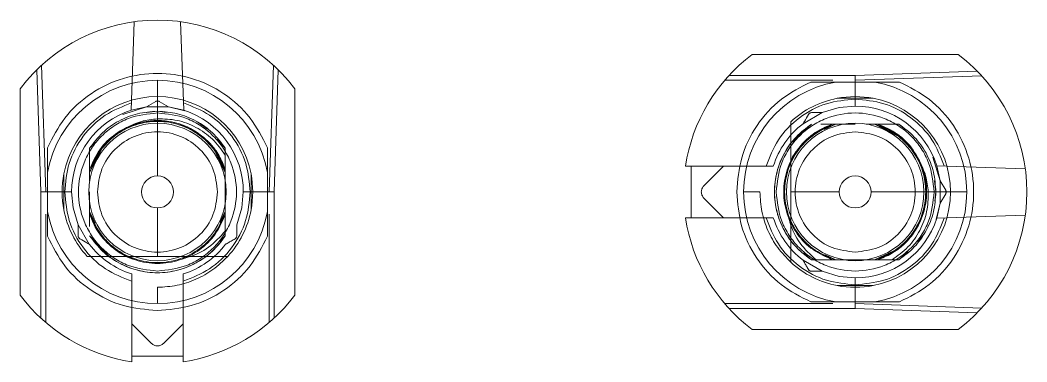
# Model space of a CAD drawing. Header units: millimetres. Extents: x -84 to 500, y -79 to 331.
# Drawn here: x 81.85 to 111.17, y 235.6 to 245.54 of the extents above; entities that cross this region are included whole.
import ezdxf
from ezdxf.lldxf.tags import DXFTag

# ---------------------------------------------------------------- set-up
doc = ezdxf.new("R2010")
doc.units = ezdxf.units.MM
tags = doc.linetypes.add('HIDDEN', pattern=[1.905, 1.27, -0.635]).pattern_tags.tags
tags[6:7] = [DXFTag(74, 4), DXFTag(75, 0), DXFTag(340, '0'), DXFTag(46, 1.0), DXFTag(50, 0.0), DXFTag(44, 0.0), DXFTag(45, 0.0)]
tags[4:5] = [DXFTag(74, 4), DXFTag(75, 0), DXFTag(340, '0'), DXFTag(46, 1.0), DXFTag(50, 0.0), DXFTag(44, 0.0), DXFTag(45, 0.0)]

msp = doc.modelspace()

# ---------------------------------------------------------------- linework, layer by layer
at = {"color": 7, "linetype": 'HIDDEN', "lineweight": 0}
for p, q in [((85.085, 242.92), (85.175, 245.494)), ((86.525, 245.494), (86.615, 242.92)), ((82.456, 240.54), (82.332, 244.093)), ((82.471, 244.226), (82.6, 240.54)), ((89.1, 240.54), (89.229, 244.226)), ((89.368, 244.093), (89.244, 240.54)), ((106.17, 243.934), (109.723, 244.058)), ((105.52, 243.79), (102.37, 243.79)), ((102.499, 243.934), (106.17, 243.934)), ((106.17, 243.79), (106.17, 243.934)), ((109.856, 243.919), (106.17, 243.79)), ((106.17, 243.24), (106.17, 243.79)), ((85.527, 243.019), (85.8, 243.177)), ((85.9, 243.177), (86.173, 243.019)), ((106.17, 243.24), (106.17, 243.04)), ((106.694, 243.265), (106.694, 243.265)), ((85.527, 243.019), (84.839, 242.799)), ((85.085, 242.92), (85.527, 243.019)), ((85.85, 242.89), (85.526, 242.849)), ((86.173, 243.019), (85.527, 243.019)), ((85.85, 242.89), (85.54, 242.851)), ((86.115, 242.857), (85.85, 242.89)), ((86.173, 243.019), (86.615, 242.92)), ((86.651, 242.9), (86.173, 243.019)), ((105.21, 242.848), (104.651, 242.526)), ((104.651, 242.526), (104.808, 242.798)), ((86.89, 242.341), (86.529, 242.499)), ((87.307, 242.365), (87.025, 242.575)), ((104.281, 241.938), (104.896, 242.515)), ((104.896, 242.515), (104.66, 242.317)), ((104.947, 242.221), (105.519, 242.515)), ((104.947, 242.221), (105.519, 242.515)), ((105.169, 242.515), (105.519, 242.515)), ((105.265, 242.355), (105.604, 242.515)), ((105.604, 242.515), (105.265, 242.355)), ((105.519, 242.515), (105.278, 242.391)), ((105.855, 242.515), (105.604, 242.515)), ((106.088, 242.515), (105.855, 242.515)), ((106.17, 242.515), (105.902, 242.515)), ((106.736, 242.515), (106.485, 242.515)), ((106.736, 242.515), (107.441, 242.154)), ((106.736, 242.515), (107.206, 242.293)), ((107.206, 242.293), (106.736, 242.515)), ((106.736, 242.515), (107.268, 242.264)), ((107.268, 242.264), (106.736, 242.515)), ((106.736, 242.515), (107.268, 242.264)), ((107.268, 242.264), (106.736, 242.515)), ((107.444, 242.515), (106.821, 242.515)), ((107.268, 242.285), (106.821, 242.515)), ((106.821, 242.515), (107.335, 242.251)), ((107.335, 242.251), (106.821, 242.515)), ((106.821, 242.515), (107.335, 242.251)), ((107.171, 242.515), (107.444, 242.515)), ((107.583, 242.398), (107.444, 242.515)), ((107.641, 242.35), (107.444, 242.515)), ((84.04, 242.011), (83.875, 241.814)), ((83.992, 241.953), (83.875, 241.814)), ((87.825, 241.814), (87.596, 242.087)), ((83.875, 241.541), (83.875, 241.814)), ((83.875, 241.814), (83.875, 241.191)), ((83.875, 241.106), (84.236, 241.811)), ((83.875, 241.191), (84.139, 241.705)), ((84.139, 241.705), (83.875, 241.191)), ((83.875, 241.191), (84.139, 241.705)), ((84.105, 241.638), (83.875, 241.191)), ((83.875, 241.106), (84.126, 241.638)), ((84.126, 241.638), (83.875, 241.106)), ((83.875, 241.106), (84.126, 241.638)), ((84.126, 241.638), (83.875, 241.106)), ((87.825, 241.191), (87.562, 241.703)), ((87.563, 241.663), (87.825, 241.106)), ((87.825, 241.106), (87.563, 241.663)), ((87.563, 241.663), (87.825, 241.106)), ((87.825, 241.106), (87.563, 241.663)), ((87.825, 241.191), (87.825, 241.814)), ((87.825, 240.855), (87.825, 241.613)), ((87.825, 241.613), (87.825, 241.191)), ((83.875, 241.106), (84.097, 241.576)), ((84.097, 241.576), (83.875, 241.106)), ((108.649, 240.863), (108.429, 241.551)), ((108.55, 241.305), (111.124, 241.215)), ((108.55, 241.305), (108.649, 240.863)), ((83.125, 241.064), (83.125, 241.064)), ((83.875, 241.106), (83.875, 240.855)), ((101.395, 241.29), (103.576, 241.29)), ((101.762, 240.717), (102.335, 241.29)), ((87.825, 240.225), (87.825, 240.855)), ((108.52, 240.54), (108.479, 240.864)), ((108.52, 240.54), (108.481, 240.85)), ((108.649, 240.863), (108.807, 240.59)), ((108.649, 240.217), (108.649, 240.863)), ((82.6, 240.54), (82.456, 240.54)), ((82.456, 236.869), (82.456, 240.54)), ((83.15, 240.54), (82.6, 240.54)), ((83.15, 240.54), (83.35, 240.54)), ((83.875, 240.54), (83.875, 240.272)), ((83.875, 240.458), (83.875, 240.225)), ((88.35, 240.54), (88.55, 240.54)), ((89.1, 240.54), (88.55, 240.54)), ((89.1, 240.54), (89.244, 240.54)), ((89.244, 240.54), (89.244, 236.869)), ((108.487, 240.275), (108.52, 240.54)), ((108.807, 240.49), (108.649, 240.217)), ((83.875, 240.225), (83.875, 239.974)), ((87.825, 239.266), (87.825, 240.225)), ((102.335, 239.79), (101.762, 240.363)), ((108.53, 239.739), (108.649, 240.217)), ((108.649, 240.217), (108.55, 239.775)), ((82.6, 239.89), (82.6, 236.74)), ((84.035, 239.635), (83.875, 239.974)), ((83.875, 239.974), (84.035, 239.635)), ((83.875, 239.539), (83.875, 239.889)), ((84.169, 239.317), (83.875, 239.889)), ((84.169, 239.317), (83.875, 239.889)), ((83.875, 239.889), (83.999, 239.648)), ((87.663, 239.574), (87.825, 239.889)), ((87.825, 239.974), (87.677, 239.661)), ((87.677, 239.661), (87.825, 239.974)), ((87.825, 239.539), (87.825, 239.889)), ((87.825, 239.889), (87.825, 239.539)), ((89.1, 236.74), (89.1, 239.89)), ((111.124, 239.865), (108.55, 239.775)), ((83.542, 239.58), (83.864, 239.021)), ((88.158, 239.58), (88.158, 239.265)), ((103.576, 239.79), (101.395, 239.79)), ((84.452, 238.651), (83.875, 239.266)), ((83.875, 239.266), (84.073, 239.03)), ((87.676, 239.088), (87.825, 239.266)), ((107.995, 239.083), (108.205, 239.365)), ((83.864, 239.021), (83.592, 239.178)), ((104.668, 238.756), (104.896, 238.565)), ((104.718, 238.714), (104.896, 238.565)), ((105.204, 238.727), (105.519, 238.565)), ((105.604, 238.565), (105.287, 238.715)), ((105.291, 238.713), (105.604, 238.565)), ((107.293, 238.827), (106.736, 238.565)), ((106.736, 238.565), (107.293, 238.827)), ((107.293, 238.827), (106.736, 238.565)), ((106.736, 238.565), (107.293, 238.827)), ((106.821, 238.565), (107.333, 238.828)), ((107.444, 238.565), (107.717, 238.794)), ((104.651, 238.554), (105.21, 238.232)), ((104.896, 238.565), (105.855, 238.565)), ((105.169, 238.565), (105.519, 238.565)), ((105.519, 238.565), (105.169, 238.565)), ((105.855, 238.565), (106.485, 238.565)), ((106.485, 238.565), (107.243, 238.565)), ((106.821, 238.565), (107.444, 238.565)), ((107.243, 238.565), (106.821, 238.565)), ((105.21, 238.232), (104.895, 238.232)), ((85.1, 235.765), (85.1, 237.946)), ((86.6, 237.946), (86.6, 235.765)), ((106.17, 238.04), (106.17, 237.84)), ((106.17, 237.29), (106.17, 237.84)), ((102.37, 237.29), (105.52, 237.29)), ((106.17, 237.29), (109.856, 237.161)), ((106.17, 237.29), (106.17, 237.146)), ((106.17, 237.146), (102.499, 237.146)), ((109.723, 237.022), (106.17, 237.146)), ((85.673, 236.132), (85.1, 236.705)), ((86.6, 236.705), (86.027, 236.132))]:
    msp.add_line(p, q, dxfattribs=at)
at = {"color": 7, "linetype": 'Continuous', "lineweight": 15}
for p, q in [((109.17, 244.54), (103.17, 244.54)), ((85.85, 243.315), (85.85, 243.79)), ((81.85, 243.54), (81.85, 237.54)), ((89.85, 237.54), (89.85, 243.54)), ((85.85, 243.315), (85.85, 241.005)), ((101.227, 241.29), (101.395, 241.29)), ((101.395, 241.29), (101.395, 239.79)), ((102.92, 240.54), (103.395, 240.54)), ((105.705, 240.54), (104.295, 240.54)), ((108.945, 240.54), (106.635, 240.54)), ((108.945, 240.54), (109.42, 240.54)), ((85.85, 240.075), (85.85, 238.665)), ((101.227, 239.79), (101.395, 239.79)), ((85.85, 237.29), (85.85, 237.765)), ((103.17, 236.54), (109.17, 236.54)), ((85.1, 235.765), (86.6, 235.765)), ((85.1, 235.597), (85.1, 235.765)), ((86.6, 235.597), (86.6, 235.765))]:
    msp.add_line(p, q, dxfattribs=at)
at = {"color": 7, "linetype": 'HIDDEN', "lineweight": 0, "flags": 128}
for points in [[(105.21, 242.848), (105.704, 242.996), (106.178, 243.04)], [(104.896, 242.515), (104.896, 242.515)], [(105.604, 242.515), (105.604, 242.515)], [(105.604, 242.515), (105.604, 242.515)], [(105.604, 242.515), (105.604, 242.515)], [(105.604, 242.515), (105.604, 242.515)], [(105.604, 242.515), (105.604, 242.515)], [(106.736, 242.515), (106.736, 242.515)], [(106.736, 242.515), (106.736, 242.515)], [(106.736, 242.515), (106.736, 242.515)], [(106.736, 242.515), (106.736, 242.515)], [(106.736, 242.515), (106.736, 242.515)], [(106.736, 242.515), (106.736, 242.515)], [(106.736, 242.515), (106.736, 242.515)], [(106.736, 242.515), (106.736, 242.515)], [(107.444, 242.515), (107.444, 242.515)], [(86.877, 242.319), (86.877, 242.319)], [(83.875, 241.814), (83.875, 241.814)], [(87.825, 241.814), (87.825, 241.814)], [(87.825, 241.814), (87.825, 241.814)], [(87.825, 241.814), (87.825, 241.814)], [(87.825, 241.814), (87.825, 241.814)], [(87.825, 241.814), (87.825, 241.814)], [(87.825, 241.814), (87.825, 241.814)], [(87.825, 241.814), (87.825, 241.814)], [(87.629, 241.567), (87.629, 241.567)], [(83.875, 241.106), (83.875, 241.106)], [(83.875, 241.106), (83.875, 241.106)], [(83.875, 241.106), (83.875, 241.106)], [(83.875, 241.106), (83.875, 241.106)], [(83.875, 241.106), (83.875, 241.106)], [(83.875, 241.106), (83.875, 241.106)], [(83.875, 241.106), (83.875, 241.106)], [(83.875, 241.106), (83.875, 241.106)], [(87.825, 240.855), (87.825, 240.855)], [(83.542, 239.58), (83.394, 240.074), (83.35, 240.548)], [(88.35, 240.54), (88.306, 240.074), (88.158, 239.58)], [(87.825, 240.225), (87.825, 240.225)], [(83.875, 239.974), (83.875, 239.974)], [(83.875, 239.974), (83.875, 239.974)], [(83.875, 239.974), (83.875, 239.974)], [(83.875, 239.974), (83.875, 239.974)], [(83.875, 239.974), (83.875, 239.974)], [(104.241, 239.764), (104.237, 239.793), (104.237, 239.801), (104.237, 239.803), (104.238, 239.804), (104.238, 239.804), (104.238, 239.804), (104.238, 239.804), (104.238, 239.804), (104.238, 239.804), (104.238, 239.804), (104.238, 239.804), (104.238, 239.804), (104.237, 239.804), (104.237, 239.804), (104.237, 239.804), (104.237, 239.804), (104.237, 239.804), (104.237, 239.804), (104.237, 239.804), (104.238, 239.804), (104.238, 239.804), (104.238, 239.804), (104.238, 239.804), (104.238, 239.804), (104.238, 239.804), (104.238, 239.804), (104.238, 239.804), (104.238, 239.804), (104.239, 239.804), (104.239, 239.804), (104.242, 239.801), (104.306, 239.671), (104.393, 239.508)], [(83.875, 239.266), (83.875, 239.266)], [(87.825, 239.266), (87.825, 239.266)], [(87.825, 239.266), (87.825, 239.266)], [(87.825, 239.266), (87.825, 239.266)], [(87.825, 239.266), (87.825, 239.266)], [(87.825, 239.266), (87.825, 239.266)], [(87.825, 239.266), (87.825, 239.266)], [(87.825, 239.266), (87.825, 239.266)], [(87.825, 239.266), (87.825, 239.266)], [(107.949, 239.513), (107.949, 239.513)], [(86.626, 238.611), (86.597, 238.607), (86.589, 238.607), (86.587, 238.607), (86.586, 238.608), (86.586, 238.608), (86.586, 238.608), (86.586, 238.608), (86.586, 238.608), (86.586, 238.608), (86.586, 238.608), (86.586, 238.608), (86.586, 238.608), (86.586, 238.607), (86.586, 238.607), (86.586, 238.607), (86.586, 238.607), (86.586, 238.607), (86.586, 238.607), (86.586, 238.607), (86.586, 238.608), (86.586, 238.608), (86.586, 238.608), (86.586, 238.608), (86.586, 238.608), (86.586, 238.608), (86.586, 238.608), (86.586, 238.608), (86.586, 238.608), (86.586, 238.609), (86.586, 238.609), (86.589, 238.612), (86.719, 238.676), (86.882, 238.763)], [(107.197, 238.761), (107.197, 238.761)], [(104.896, 238.565), (104.896, 238.565)], [(104.896, 238.565), (104.896, 238.565)], [(104.896, 238.565), (104.896, 238.565)], [(104.896, 238.565), (104.896, 238.565)], [(104.896, 238.565), (104.896, 238.565)], [(104.896, 238.565), (104.896, 238.565)], [(104.896, 238.565), (104.896, 238.565)], [(104.896, 238.565), (104.896, 238.565)], [(105.855, 238.565), (105.855, 238.565)], [(106.485, 238.565), (106.485, 238.565)], [(107.444, 238.565), (107.444, 238.565)], [(107.444, 238.565), (107.444, 238.565)], [(107.444, 238.565), (107.444, 238.565)], [(107.444, 238.565), (107.444, 238.565)], [(107.444, 238.565), (107.444, 238.565)], [(107.444, 238.565), (107.444, 238.565)], [(107.444, 238.565), (107.444, 238.565)], [(106.17, 238.04), (105.704, 238.084), (105.21, 238.232)]]:
    msp.add_lwpolyline(points, dxfattribs=at)
at = {"color": 7, "linetype": 'HIDDEN', "lineweight": 0}
for centre in [(85.85, 240.54), (106.17, 240.54)]:
    msp.add_circle(centre, 2, dxfattribs=at)
at = {"color": 7, "linetype": 'Continuous', "lineweight": 15}
for centre, radius, start, end in [((85.85, 240.54), 5, 36.8699, 143.1301), ((106.17, 240.54), 5, 126.8699, 171.3731), ((106.17, 240.54), 5, 306.8699, 53.1301), ((85.85, 240.54), 3.25, 90, 169.9367), ((85.85, 240.54), 3.25, 10.0633, 90), ((106.17, 240.54), 3.25, 100.0633, 180), ((106.17, 240.54), 3.25, 0, 79.9367), ((85.85, 240.54), 2.775, 90, 169.1071), ((85.85, 240.54), 2.775, 10.8929, 90), ((106.17, 240.54), 2.775, 100.8932, 132.5066), ((106.17, 240.54), 2.775, 79.1068, 100.8929), ((106.17, 240.54), 2.775, 0, 79.1071), ((85.85, 240.54), 2.775, 169.1068, 190.8929), ((85.85, 240.54), 2.775, 349.1067, 10.8938), ((85.85, 240.54), 0.465, 90, 270), ((85.85, 240.54), 0.465, 270, 90), ((106.17, 240.54), 0.465, 0, 180), ((106.17, 240.54), 3.25, 180, 259.9367), ((106.17, 240.54), 0.465, 180, 0), ((106.17, 240.54), 2.775, 280.8929, 0), ((106.17, 240.54), 3.25, 280.0633, 0), ((85.85, 240.54), 3.25, 190.0633, 270), ((85.85, 240.54), 2.775, 190.8932, 222.5066), ((85.85, 240.54), 3.25, 270, 349.9367), ((85.85, 240.54), 2.775, 317.4934, 349.1071), ((106.17, 240.54), 5, 188.6269, 233.1301), ((106.17, 240.54), 2.775, 227.4934, 259.1071), ((106.17, 240.54), 2.775, 259.1067, 280.8938), ((85.85, 240.54), 5, 216.8699, 261.3731), ((85.85, 240.54), 5, 278.6269, 323.1301)]:
    msp.add_arc(centre, radius, start, end, dxfattribs=at)
at = {"color": 7, "linetype": 'HIDDEN', "lineweight": 0}
for centre, radius, start, end in [((85.85, 240.54), 2.5, 107.8157, 180), ((85.85, 240.54), 2.5, 0, 72.1843), ((106.17, 240.54), 2.5, 17.8157, 90), ((106.17, 240.54), 2.5, 127.4202, 162.5424), ((106.17, 240.54), 2.35, 143.5058, 237.1851), ((106.17, 240.54), 2.5, 197.4576, 232.5798), ((106.17, 240.54), 2.5, 270, 342.1843), ((85.85, 240.54), 2.35, 233.5058, 327.1851), ((85.85, 240.54), 2.5, 217.4202, 252.5424), ((85.85, 240.54), 2.5, 287.4576, 322.5798)]:
    msp.add_arc(centre, radius, start, end, dxfattribs=at)
at = {"color": 7, "linetype": 'Continuous', "lineweight": 15}
for points, knots in [([(82.65, 241.829), (82.801, 242.128), (83.11, 242.74), (83.893, 243.442), (84.833, 243.891), (85.85, 244.039), (86.867, 243.891), (87.807, 243.442), (88.59, 242.74), (88.899, 242.128), (89.05, 241.829)], [0, 0, 0, 0, 0.122204, 0.25, 0.377796, 0.5, 0.622204, 0.75, 0.877796, 1, 1, 1, 1]), ([(102.72, 240.546), (102.749, 240.88), (102.807, 241.562), (103.273, 242.499), (103.97, 243.281), (104.582, 243.589), (104.881, 243.74)], [0, 0, 0, 0, 0.244424, 0.5, 0.755576, 1, 1, 1, 1]), ([(104.881, 243.74), (105.015, 243.74), (105.189, 243.74), (105.383, 243.74), (105.464, 243.74), (105.518, 243.74), (105.557, 243.74), (105.584, 243.74), (105.598, 243.74), (105.602, 243.74), (105.602, 243.74), (105.602, 243.74)], [0, 0, 0, 0, 0.52193, 0.674707, 0.779637, 0.851731, 0.901665, 0.954566, 0.975881, 0.993094, 1, 1, 1, 1]), ([(105.602, 243.74), (105.778, 243.74), (106.13, 243.74), (106.524, 243.74), (106.716, 243.74), (106.738, 243.74)], [0, 0, 0, 0, 0.4691, 0.939613, 1, 1, 1, 1]), ([(106.738, 243.74), (106.738, 243.74), (106.74, 243.74), (106.751, 243.74), (106.795, 243.74), (106.991, 243.74), (107.225, 243.74), (107.421, 243.74), (107.459, 243.74)], [0, 0, 0, 0, 0.016929, 0.039301, 0.081695, 0.236198, 0.852157, 1, 1, 1, 1]), ([(107.459, 243.74), (107.758, 243.589), (108.37, 243.28), (109.072, 242.497), (109.521, 241.557), (109.669, 240.54), (109.521, 239.523), (109.072, 238.583), (108.37, 237.8), (107.758, 237.491), (107.459, 237.34)], [0, 0, 0, 0, 0.122204, 0.25, 0.377796, 0.5, 0.622204, 0.75, 0.877796, 1, 1, 1, 1]), ([(106.694, 243.265), (106.404, 243.265), (106.051, 243.265), (105.707, 243.265), (105.646, 243.265)], [0, 0, 0, 0, 0.821486, 1, 1, 1, 1]), ([(104.295, 242.586), (104.295, 242.148), (104.295, 241.545), (104.295, 240.756), (104.295, 240.54)], [0, 0, 0, 0, 0.725757, 1, 1, 1, 1]), ([(82.65, 241.108), (82.65, 241.108), (82.65, 241.11), (82.65, 241.121), (82.65, 241.165), (82.65, 241.361), (82.65, 241.595), (82.65, 241.791), (82.65, 241.829)], [0, 0, 0, 0, 0.016929, 0.039301, 0.081695, 0.236198, 0.852157, 1, 1, 1, 1]), ([(89.05, 241.108), (89.05, 241.108), (89.05, 241.11), (89.05, 241.121), (89.05, 241.165), (89.05, 241.361), (89.05, 241.595), (89.05, 241.791), (89.05, 241.829)], [0, 0, 0, 0, 0.016929, 0.039301, 0.081695, 0.236198, 0.852157, 1, 1, 1, 1]), ([(82.65, 239.972), (82.65, 240.148), (82.65, 240.5), (82.65, 240.894), (82.65, 241.086), (82.65, 241.108)], [0, 0, 0, 0, 0.4691, 0.939613, 1, 1, 1, 1]), ([(83.125, 241.064), (83.125, 240.774), (83.125, 240.421), (83.125, 240.077), (83.125, 240.016)], [0, 0, 0, 0, 0.821486, 1, 1, 1, 1]), ([(88.575, 240.016), (88.575, 240.306), (88.575, 240.659), (88.575, 241.003), (88.575, 241.064)], [0, 0, 0, 0, 0.821497, 1, 1, 1, 1]), ([(89.05, 239.972), (89.05, 240.148), (89.05, 240.5), (89.05, 240.894), (89.05, 241.086), (89.05, 241.108)], [0, 0, 0, 0, 0.4691, 0.939613, 1, 1, 1, 1]), ([(104.881, 237.34), (104.581, 237.491), (103.968, 237.8), (103.27, 238.585), (102.804, 239.527), (102.748, 240.211), (102.72, 240.546)], [0, 0, 0, 0, 0.24439, 0.5, 0.75561, 1, 1, 1, 1]), ([(103.395, 240.54), (103.406, 240.348), (103.429, 239.965), (103.614, 239.416), (103.894, 238.908), (104.161, 238.632), (104.295, 238.494)], [0, 0, 0, 0, 0.25, 0.5, 0.75, 1, 1, 1, 1]), ([(104.295, 240.54), (104.295, 240.345), (104.295, 239.841), (104.295, 239.159), (104.295, 238.71), (104.295, 238.494)], [0, 0, 0, 0, 0.246526, 0.63814, 1, 1, 1, 1]), ([(82.65, 239.251), (82.65, 239.385), (82.65, 239.559), (82.65, 239.753), (82.65, 239.834), (82.65, 239.888), (82.65, 239.927), (82.65, 239.954), (82.65, 239.968), (82.65, 239.972), (82.65, 239.972), (82.65, 239.972)], [0, 0, 0, 0, 0.52193, 0.674707, 0.779637, 0.851731, 0.901665, 0.954566, 0.975881, 0.993094, 1, 1, 1, 1]), ([(89.05, 239.251), (89.05, 239.385), (89.05, 239.559), (89.05, 239.753), (89.05, 239.834), (89.05, 239.888), (89.05, 239.927), (89.05, 239.954), (89.05, 239.968), (89.05, 239.972), (89.05, 239.972), (89.05, 239.972)], [0, 0, 0, 0, 0.52193, 0.674707, 0.779637, 0.851731, 0.901665, 0.954566, 0.975881, 0.993094, 1, 1, 1, 1]), ([(85.844, 237.09), (85.51, 237.119), (84.828, 237.177), (83.891, 237.643), (83.109, 238.34), (82.801, 238.952), (82.65, 239.251)], [0, 0, 0, 0, 0.244424, 0.5, 0.755576, 1, 1, 1, 1]), ([(89.05, 239.251), (88.899, 238.951), (88.59, 238.338), (87.805, 237.64), (86.863, 237.174), (86.179, 237.118), (85.844, 237.09)], [0, 0, 0, 0, 0.24439, 0.5, 0.75561, 1, 1, 1, 1]), ([(83.804, 238.665), (84.242, 238.665), (84.845, 238.665), (85.634, 238.665), (85.85, 238.665)], [0, 0, 0, 0, 0.725757, 1, 1, 1, 1]), ([(85.85, 238.665), (86.045, 238.665), (86.549, 238.665), (87.231, 238.665), (87.68, 238.665), (87.896, 238.665)], [0, 0, 0, 0, 0.246526, 0.63814, 1, 1, 1, 1]), ([(85.85, 237.765), (86.042, 237.776), (86.425, 237.799), (86.974, 237.984), (87.482, 238.264), (87.758, 238.531), (87.896, 238.665)], [0, 0, 0, 0, 0.25, 0.5, 0.75, 1, 1, 1, 1]), ([(105.646, 237.815), (105.936, 237.815), (106.289, 237.815), (106.633, 237.815), (106.694, 237.815)], [0, 0, 0, 0, 0.821497, 1, 1, 1, 1]), ([(104.881, 237.34), (105.015, 237.34), (105.189, 237.34), (105.383, 237.34), (105.464, 237.34), (105.518, 237.34), (105.557, 237.34), (105.584, 237.34), (105.598, 237.34), (105.602, 237.34), (105.602, 237.34), (105.602, 237.34)], [0, 0, 0, 0, 0.5219302, 0.6747067, 0.7796367, 0.8517307, 0.9016652, 0.9545658, 0.9758811, 0.9930943, 1, 1, 1, 1]), ([(105.602, 237.34), (105.778, 237.34), (106.13, 237.34), (106.524, 237.34), (106.716, 237.34), (106.738, 237.34)], [0, 0, 0, 0, 0.4691, 0.939613, 1, 1, 1, 1]), ([(106.738, 237.34), (106.738, 237.34), (106.74, 237.34), (106.751, 237.34), (106.795, 237.34), (106.991, 237.34), (107.225, 237.34), (107.421, 237.34), (107.459, 237.34)], [0, 0, 0, 0, 0.016929, 0.039301, 0.081695, 0.236198, 0.852157, 1, 1, 1, 1])]:
    msp.add_open_spline(points, degree=3, knots=knots, dxfattribs=at)
at = {"color": 7, "linetype": 'HIDDEN', "lineweight": 0}
for points, knots in [([(85.092, 243.132), (84.829, 243.028), (84.288, 242.815), (83.654, 242.186), (83.228, 241.401), (83.176, 240.822), (83.15, 240.54)], [0, 0, 0, 0, 0.243423, 0.5, 0.756577, 1, 1, 1, 1]), ([(88.55, 240.54), (88.524, 240.822), (88.472, 241.401), (88.046, 242.186), (87.412, 242.815), (86.871, 243.028), (86.608, 243.132)], [0, 0, 0, 0, 0.243423, 0.5, 0.756577, 1, 1, 1, 1]), ([(103.576, 241.29), (103.68, 241.554), (103.892, 242.097), (104.521, 242.733), (105.307, 243.161), (105.887, 243.214), (106.17, 243.24)], [0, 0, 0, 0, 0.243392, 0.5, 0.756608, 1, 1, 1, 1]), ([(108.762, 241.298), (108.658, 241.561), (108.445, 242.102), (107.816, 242.736), (107.031, 243.162), (106.452, 243.214), (106.17, 243.24)], [0, 0, 0, 0, 0.2434225, 0.5, 0.7565775, 1, 1, 1, 1]), ([(85.85, 238.24), (85.561, 238.271), (85.114, 238.319), (84.578, 238.605), (84.213, 238.902), (83.914, 239.268), (83.636, 239.804), (83.494, 240.54), (83.636, 241.276), (83.913, 241.812), (84.212, 242.178), (84.578, 242.475), (85.114, 242.761), (85.561, 242.809), (85.85, 242.84)], [0, 0, 0, 0, 0.1197215, 0.1848235, 0.25, 0.315102, 0.3802785, 0.5, 0.6197215, 0.6848235, 0.75, 0.815102, 0.8802785, 1, 1, 1, 1]), ([(85.85, 242.84), (86.139, 242.809), (86.586, 242.761), (87.122, 242.475), (87.487, 242.178), (87.786, 241.812), (88.064, 241.276), (88.206, 240.54), (88.064, 239.804), (87.787, 239.268), (87.488, 238.902), (87.122, 238.605), (86.586, 238.319), (86.139, 238.271), (85.85, 238.24)], [0, 0, 0, 0, 0.1197215, 0.1848235, 0.25, 0.315102, 0.3802785, 0.5, 0.6197215, 0.6848235, 0.75, 0.815102, 0.8802785, 1, 1, 1, 1]), ([(103.87, 240.54), (103.901, 240.829), (103.949, 241.276), (104.235, 241.812), (104.532, 242.177), (104.898, 242.476), (105.434, 242.754), (106.17, 242.896), (106.906, 242.754), (107.442, 242.477), (107.808, 242.178), (108.105, 241.812), (108.391, 241.276), (108.439, 240.829), (108.47, 240.54)], [0, 0, 0, 0, 0.119721, 0.184824, 0.25, 0.315102, 0.380279, 0.5, 0.619721, 0.684824, 0.75, 0.815102, 0.880279, 1, 1, 1, 1]), ([(104.808, 242.798), (104.767, 242.727), (104.713, 242.633), (104.665, 242.55), (104.653, 242.529), (104.651, 242.527), (104.651, 242.526)], [0, 0, 0, 0, 0.6387212, 0.8437522, 0.9250038, 1, 1, 1, 1]), ([(104.808, 242.798), (104.813, 242.806), (104.823, 242.82), (104.844, 242.836), (104.869, 242.846), (104.886, 242.848), (104.895, 242.848)], [0, 0, 0, 0, 0.250801, 0.5, 0.7492, 1, 1, 1, 1]), ([(104.895, 242.848), (104.887, 242.848), (104.877, 242.848), (104.86, 242.842), (104.851, 242.838), (104.845, 242.835), (104.84, 242.832), (104.832, 242.826), (104.818, 242.814), (104.813, 242.805), (104.808, 242.798)], [0, 0, 0, 0, 0.3001484, 0.4066758, 0.452606, 0.4958734, 0.5400992, 0.5867242, 0.6945387, 1, 1, 1, 1]), ([(104.895, 242.848), (104.977, 242.848), (105.085, 242.848), (105.182, 242.848), (105.207, 242.848), (105.209, 242.848), (105.21, 242.848)], [0, 0, 0, 0, 0.638718, 0.843747, 0.925001, 1, 1, 1, 1]), ([(83.875, 241.191), (83.962, 241.391), (84.135, 241.791), (84.613, 242.252), (85.198, 242.551), (85.85, 242.654), (86.502, 242.551), (87.086, 242.252), (87.565, 241.791), (87.738, 241.391), (87.825, 241.191)], [0, 0, 0, 0, 0.125, 0.25, 0.375, 0.5, 0.625, 0.75, 0.875, 1, 1, 1, 1]), ([(87.825, 241.106), (87.744, 241.313), (87.582, 241.727), (87.106, 242.209), (86.514, 242.523), (85.85, 242.63), (85.186, 242.523), (84.594, 242.209), (84.118, 241.727), (83.956, 241.313), (83.875, 241.106)], [0, 0, 0, 0, 0.125, 0.25, 0.375, 0.5, 0.625, 0.75, 0.875, 1, 1, 1, 1]), ([(85.133, 242.48), (84.96, 242.404), (84.588, 242.242), (84.136, 241.788), (83.962, 241.39), (83.875, 241.191)], [0, 0, 0, 0, 0.3025439, 0.6512717, 1, 1, 1, 1]), ([(84.236, 241.811), (84.364, 241.95), (84.62, 242.226), (85.129, 242.49), (85.683, 242.614), (86.251, 242.581), (86.79, 242.396), (87.255, 242.072), (87.626, 241.636), (87.759, 241.282), (87.825, 241.106)], [0, 0, 0, 0, 0.125, 0.25, 0.375001, 0.500001, 0.625001, 0.750001, 0.875, 1, 1, 1, 1]), ([(84.945, 242.412), (85.088, 242.48), (85.375, 242.617), (85.691, 242.652), (85.85, 242.669)], [0, 0, 0, 0, 0.4970634, 1, 1, 1, 1]), ([(87.825, 241.191), (87.77, 241.328), (87.661, 241.603), (87.391, 241.959), (87.057, 242.253), (86.668, 242.469), (86.242, 242.598), (85.799, 242.634), (85.356, 242.58), (85.082, 242.468), (84.945, 242.412)], [0, 0, 0, 0, 0.125, 0.25, 0.375, 0.5, 0.625, 0.75, 0.875, 1, 1, 1, 1]), ([(87.825, 241.613), (87.708, 241.776), (87.475, 242.099), (86.982, 242.44), (86.431, 242.654), (86.043, 242.664), (85.85, 242.669)], [0, 0, 0, 0, 0.255054, 0.506739, 0.755054, 1, 1, 1, 1]), ([(105.519, 242.515), (105.319, 242.428), (104.919, 242.255), (104.458, 241.776), (104.159, 241.192), (104.056, 240.54), (104.159, 239.888), (104.458, 239.303), (104.919, 238.825), (105.319, 238.652), (105.519, 238.565)], [0, 0, 0, 0, 0.1249999, 0.2499999, 0.3749998, 0.4999998, 0.6249998, 0.7499998, 0.8749999, 1, 1, 1, 1]), ([(105.604, 238.565), (105.397, 238.646), (104.983, 238.808), (104.501, 239.284), (104.187, 239.876), (104.08, 240.54), (104.187, 241.204), (104.501, 241.796), (104.983, 242.272), (105.397, 242.434), (105.604, 242.515)], [0, 0, 0, 0, 0.125, 0.25, 0.375, 0.5, 0.625, 0.75, 0.875, 1, 1, 1, 1]), ([(105.604, 242.515), (105.397, 242.434), (104.983, 242.272), (104.501, 241.796), (104.187, 241.204), (104.08, 240.54), (104.187, 239.876), (104.501, 239.284), (104.983, 238.808), (105.397, 238.646), (105.604, 238.565)], [0, 0, 0, 0, 0.125, 0.25, 0.375, 0.5, 0.625, 0.75, 0.875, 1, 1, 1, 1]), ([(105.604, 238.565), (105.397, 238.646), (104.983, 238.808), (104.501, 239.284), (104.187, 239.876), (104.08, 240.54), (104.187, 241.204), (104.501, 241.796), (104.983, 242.272), (105.397, 242.434), (105.604, 242.515)], [0, 0, 0, 0, 0.125, 0.25, 0.375, 0.5, 0.625, 0.75, 0.875, 1, 1, 1, 1]), ([(105.604, 242.515), (105.397, 242.434), (104.983, 242.272), (104.501, 241.796), (104.187, 241.204), (104.08, 240.54), (104.187, 239.876), (104.501, 239.284), (104.983, 238.808), (105.397, 238.646), (105.604, 238.565)], [0, 0, 0, 0, 0.125, 0.25, 0.375, 0.5, 0.625, 0.75, 0.875, 1, 1, 1, 1]), ([(105.604, 238.565), (105.397, 238.646), (104.983, 238.808), (104.501, 239.284), (104.187, 239.876), (104.08, 240.54), (104.187, 241.204), (104.501, 241.796), (104.983, 242.272), (105.397, 242.434), (105.604, 242.515)], [0, 0, 0, 0, 0.125, 0.25, 0.375, 0.5, 0.625, 0.75, 0.875, 1, 1, 1, 1]), ([(105.604, 242.515), (105.397, 242.434), (104.983, 242.272), (104.501, 241.796), (104.187, 241.204), (104.08, 240.54), (104.187, 239.876), (104.501, 239.284), (104.983, 238.808), (105.397, 238.646), (105.604, 238.565)], [0, 0, 0, 0, 0.125, 0.25, 0.375, 0.5, 0.625, 0.75, 0.875, 1, 1, 1, 1]), ([(104.498, 241.777), (104.64, 241.939), (104.923, 242.265), (105.32, 242.432), (105.519, 242.515)], [0, 0, 0, 0, 0.5, 1, 1, 1, 1]), ([(104.726, 242.001), (104.795, 242.078), (105.01, 242.316), (105.313, 242.435), (105.519, 242.515)], [0, 0, 0, 0, 0.321279, 1, 1, 1, 1]), ([(105.604, 242.515), (105.465, 242.467), (105.186, 242.37), (104.952, 242.191), (104.835, 242.102)], [0, 0, 0, 0, 0.500001, 1, 1, 1, 1]), ([(105.604, 242.515), (105.604, 242.515), (105.603, 242.515), (105.596, 242.515), (105.569, 242.515), (105.541, 242.515), (105.519, 242.515)], [0, 0, 0, 0, 0.068898, 0.145453, 0.344929, 1, 1, 1, 1]), ([(105.519, 242.515), (105.541, 242.515), (105.569, 242.515), (105.596, 242.515), (105.603, 242.515), (105.604, 242.515), (105.604, 242.515)], [0, 0, 0, 0, 0.659471, 0.855328, 0.930516, 1, 1, 1, 1]), ([(106.736, 242.515), (106.736, 242.515), (106.737, 242.515), (106.744, 242.515), (106.771, 242.515), (106.799, 242.515), (106.821, 242.515)], [0, 0, 0, 0, 0.0688677, 0.1454157, 0.3449093, 1, 1, 1, 1]), ([(106.821, 242.515), (106.799, 242.515), (106.771, 242.515), (106.744, 242.515), (106.737, 242.515), (106.736, 242.515), (106.736, 242.515)], [0, 0, 0, 0, 0.659358, 0.855274, 0.930498, 1, 1, 1, 1]), ([(106.736, 242.515), (106.736, 242.515), (106.737, 242.515), (106.744, 242.515), (106.771, 242.515), (106.799, 242.515), (106.821, 242.515)], [0, 0, 0, 0, 0.068948, 0.145582, 0.345171, 1, 1, 1, 1]), ([(106.736, 238.565), (106.943, 238.646), (107.357, 238.808), (107.839, 239.284), (108.153, 239.876), (108.26, 240.54), (108.153, 241.204), (107.839, 241.796), (107.357, 242.272), (106.943, 242.434), (106.736, 242.515)], [0, 0, 0, 0, 0.125, 0.25, 0.375, 0.5, 0.625, 0.75, 0.875, 1, 1, 1, 1]), ([(106.821, 242.515), (107.021, 242.428), (107.421, 242.255), (107.882, 241.776), (108.181, 241.192), (108.284, 240.54), (108.181, 239.888), (107.882, 239.303), (107.421, 238.825), (107.021, 238.652), (106.821, 238.565)], [0, 0, 0, 0, 0.125, 0.25, 0.375, 0.5, 0.625, 0.75, 0.875, 1, 1, 1, 1]), ([(108.11, 241.257), (108.034, 241.43), (107.872, 241.802), (107.418, 242.254), (107.02, 242.428), (106.821, 242.515)], [0, 0, 0, 0, 0.302544, 0.651272, 1, 1, 1, 1]), ([(106.821, 242.515), (107.025, 242.432), (107.369, 242.293), (107.613, 242.015), (107.713, 241.902)], [0, 0, 0, 0, 0.59211, 1, 1, 1, 1]), ([(84.945, 242.412), (84.811, 242.33), (84.544, 242.166), (84.339, 241.929), (84.236, 241.811)], [0, 0, 0, 0, 0.502467, 1, 1, 1, 1]), ([(83.875, 241.191), (83.958, 241.395), (84.097, 241.739), (84.375, 241.983), (84.488, 242.083)], [0, 0, 0, 0, 0.59211, 1, 1, 1, 1]), ([(105.519, 238.565), (105.319, 238.652), (104.919, 238.825), (104.458, 239.304), (104.159, 239.888), (104.055, 240.541), (104.162, 241.188), (104.417, 241.731), (104.692, 241.978), (104.805, 242.08)], [0, 0, 0, 0, 0.149287, 0.298575, 0.447862, 0.59715, 0.746437, 0.895724, 1, 1, 1, 1]), ([(105.519, 238.565), (105.319, 238.652), (104.919, 238.825), (104.458, 239.304), (104.159, 239.888), (104.055, 240.541), (104.162, 241.188), (104.415, 241.728), (104.687, 241.973), (104.797, 242.072)], [0, 0, 0, 0, 0.149669, 0.299339, 0.449008, 0.598677, 0.748346, 0.898016, 1, 1, 1, 1]), ([(104.795, 242.07), (104.685, 241.971), (104.415, 241.727), (104.162, 241.188), (104.055, 240.541), (104.159, 239.888), (104.458, 239.304), (104.919, 238.825), (105.319, 238.652), (105.519, 238.565)], [0, 0, 0, 0, 0.101378, 0.251148, 0.400918, 0.550689, 0.700459, 0.85023, 1, 1, 1, 1]), ([(105.519, 238.565), (105.319, 238.652), (104.919, 238.825), (104.458, 239.304), (104.159, 239.888), (104.055, 240.541), (104.163, 241.187), (104.397, 241.7), (104.642, 241.924), (104.726, 242.001)], [0, 0, 0, 0, 0.153218, 0.306436, 0.459655, 0.612873, 0.766091, 0.919309, 1, 1, 1, 1]), ([(104.835, 242.102), (104.743, 242.015), (104.635, 241.914), (104.531, 241.8), (104.509, 241.781), (104.502, 241.777), (104.5, 241.776), (104.499, 241.776), (104.498, 241.777), (104.498, 241.777)], [0, 0, 0, 0, 0.8053593, 0.9459667, 0.9826923, 0.9932326, 0.9969187, 0.9985022, 1, 1, 1, 1]), ([(107.441, 242.154), (107.58, 242.026), (107.856, 241.77), (108.12, 241.261), (108.244, 240.707), (108.211, 240.139), (108.026, 239.6), (107.702, 239.135), (107.266, 238.764), (106.912, 238.631), (106.736, 238.565)], [0, 0, 0, 0, 0.125, 0.25, 0.375001, 0.500001, 0.625001, 0.750001, 0.875, 1, 1, 1, 1]), ([(108.042, 241.445), (107.96, 241.579), (107.796, 241.846), (107.559, 242.051), (107.441, 242.154)], [0, 0, 0, 0, 0.502467, 1, 1, 1, 1]), ([(104.485, 241.759), (104.374, 241.571), (104.152, 241.196), (104.058, 240.539), (104.158, 239.889), (104.458, 239.303), (104.919, 238.825), (105.319, 238.652), (105.519, 238.565)], [0, 0, 0, 0, 0.166667, 0.333333, 0.5, 0.666667, 0.833333, 1, 1, 1, 1]), ([(106.821, 238.565), (106.958, 238.62), (107.233, 238.729), (107.589, 238.999), (107.883, 239.333), (108.099, 239.722), (108.228, 240.148), (108.264, 240.591), (108.21, 241.034), (108.098, 241.308), (108.042, 241.445)], [0, 0, 0, 0, 0.1250001, 0.2500003, 0.3750004, 0.5000004, 0.6250004, 0.7500003, 0.8750002, 1, 1, 1, 1]), ([(108.042, 241.445), (108.11, 241.302), (108.247, 241.015), (108.282, 240.699), (108.299, 240.54)], [0, 0, 0, 0, 0.497063, 1, 1, 1, 1]), ([(83.875, 241.191), (83.875, 241.169), (83.875, 241.141), (83.875, 241.114), (83.875, 241.107), (83.875, 241.106), (83.875, 241.106)], [0, 0, 0, 0, 0.659496, 0.855375, 0.930553, 1, 1, 1, 1]), ([(83.875, 241.106), (83.875, 241.106), (83.875, 241.107), (83.875, 241.114), (83.875, 241.141), (83.875, 241.169), (83.875, 241.191)], [0, 0, 0, 0, 0.0688677, 0.1454157, 0.3449093, 1, 1, 1, 1]), ([(83.875, 241.191), (83.875, 241.169), (83.875, 241.141), (83.875, 241.114), (83.875, 241.107), (83.875, 241.106), (83.875, 241.106)], [0, 0, 0, 0, 0.659358, 0.855274, 0.930498, 1, 1, 1, 1]), ([(83.875, 241.106), (83.875, 241.106), (83.875, 241.107), (83.875, 241.114), (83.875, 241.141), (83.875, 241.169), (83.875, 241.191)], [0, 0, 0, 0, 0.068948, 0.145582, 0.345171, 1, 1, 1, 1]), ([(87.825, 241.106), (87.825, 241.106), (87.825, 241.107), (87.825, 241.114), (87.825, 241.141), (87.825, 241.169), (87.825, 241.191)], [0, 0, 0, 0, 0.068863, 0.145381, 0.344814, 1, 1, 1, 1]), ([(87.825, 241.191), (87.825, 241.169), (87.825, 241.141), (87.825, 241.114), (87.825, 241.107), (87.825, 241.106), (87.825, 241.106)], [0, 0, 0, 0, 0.6592955, 0.8552529, 0.9304966, 1, 1, 1, 1]), ([(87.825, 241.106), (87.825, 241.106), (87.825, 241.107), (87.825, 241.114), (87.825, 241.141), (87.825, 241.169), (87.825, 241.191)], [0, 0, 0, 0, 0.068947, 0.145569, 0.345136, 1, 1, 1, 1]), ([(87.825, 241.191), (87.825, 241.169), (87.825, 241.141), (87.825, 241.114), (87.825, 241.107), (87.825, 241.106), (87.825, 241.106)], [0, 0, 0, 0, 0.659587, 0.855421, 0.930569, 1, 1, 1, 1]), ([(103.576, 241.29), (103.604, 241.29), (103.659, 241.29), (103.727, 241.29), (103.776, 241.29), (103.782, 241.29), (103.785, 241.29)], [0, 0, 0, 0, 0.258105, 0.512595, 0.755594, 1, 1, 1, 1]), ([(85.1, 237.946), (84.836, 238.05), (84.293, 238.262), (83.657, 238.891), (83.229, 239.677), (83.176, 240.257), (83.15, 240.54)], [0, 0, 0, 0, 0.243392, 0.5, 0.756608, 1, 1, 1, 1]), ([(88.55, 240.54), (88.524, 240.257), (88.471, 239.677), (88.043, 238.891), (87.407, 238.262), (86.864, 238.05), (86.6, 237.946)], [0, 0, 0, 0, 0.243392, 0.5, 0.756608, 1, 1, 1, 1]), ([(108.47, 240.54), (108.439, 240.251), (108.391, 239.804), (108.105, 239.268), (107.808, 238.903), (107.442, 238.604), (106.906, 238.326), (106.17, 238.184), (105.434, 238.326), (104.898, 238.603), (104.532, 238.902), (104.235, 239.268), (103.949, 239.804), (103.901, 240.251), (103.87, 240.54)], [0, 0, 0, 0, 0.119721, 0.184824, 0.25, 0.315102, 0.380279, 0.5, 0.619721, 0.684824, 0.75, 0.815102, 0.880279, 1, 1, 1, 1]), ([(107.243, 238.565), (107.406, 238.682), (107.729, 238.915), (108.07, 239.408), (108.284, 239.959), (108.294, 240.347), (108.299, 240.54)], [0, 0, 0, 0, 0.255054, 0.506739, 0.755054, 1, 1, 1, 1]), ([(83.875, 239.974), (83.875, 239.974), (83.875, 239.973), (83.875, 239.966), (83.875, 239.939), (83.875, 239.911), (83.875, 239.889)], [0, 0, 0, 0, 0.068898, 0.145453, 0.344929, 1, 1, 1, 1]), ([(83.875, 239.889), (83.875, 239.911), (83.875, 239.939), (83.875, 239.966), (83.875, 239.973), (83.875, 239.974), (83.875, 239.974)], [0, 0, 0, 0, 0.659471, 0.855328, 0.930516, 1, 1, 1, 1]), ([(83.875, 239.974), (83.923, 239.835), (84.02, 239.556), (84.199, 239.322), (84.288, 239.205)], [0, 0, 0, 0, 0.500001, 1, 1, 1, 1]), ([(87.825, 239.974), (87.744, 239.767), (87.582, 239.353), (87.106, 238.871), (86.514, 238.557), (85.85, 238.45), (85.186, 238.557), (84.594, 238.871), (84.118, 239.353), (83.956, 239.767), (83.875, 239.974)], [0, 0, 0, 0, 0.125, 0.25, 0.375, 0.5, 0.625, 0.75, 0.875, 1, 1, 1, 1]), ([(83.875, 239.974), (83.956, 239.767), (84.118, 239.353), (84.594, 238.871), (85.186, 238.557), (85.85, 238.45), (86.514, 238.557), (87.106, 238.871), (87.582, 239.353), (87.744, 239.767), (87.825, 239.974)], [0, 0, 0, 0, 0.125, 0.25, 0.375, 0.5, 0.625, 0.75, 0.875, 1, 1, 1, 1]), ([(87.825, 239.974), (87.744, 239.767), (87.582, 239.353), (87.106, 238.871), (86.514, 238.557), (85.85, 238.45), (85.186, 238.557), (84.594, 238.871), (84.118, 239.353), (83.956, 239.767), (83.875, 239.974)], [0, 0, 0, 0, 0.125, 0.25, 0.375, 0.5, 0.625, 0.75, 0.875, 1, 1, 1, 1]), ([(83.875, 239.974), (83.956, 239.767), (84.118, 239.353), (84.594, 238.871), (85.186, 238.557), (85.85, 238.45), (86.514, 238.557), (87.106, 238.871), (87.582, 239.353), (87.744, 239.767), (87.825, 239.974)], [0, 0, 0, 0, 0.125, 0.25, 0.375, 0.5, 0.625, 0.75, 0.875, 1, 1, 1, 1]), ([(87.825, 239.974), (87.744, 239.767), (87.582, 239.353), (87.106, 238.871), (86.514, 238.557), (85.85, 238.45), (85.186, 238.557), (84.594, 238.871), (84.118, 239.353), (83.956, 239.767), (83.875, 239.974)], [0, 0, 0, 0, 0.125, 0.25, 0.375, 0.5, 0.625, 0.75, 0.875, 1, 1, 1, 1]), ([(83.875, 239.974), (83.956, 239.767), (84.118, 239.353), (84.594, 238.871), (85.186, 238.557), (85.85, 238.45), (86.514, 238.557), (87.106, 238.871), (87.582, 239.353), (87.744, 239.767), (87.825, 239.974)], [0, 0, 0, 0, 0.125, 0.25, 0.375, 0.5, 0.625, 0.75, 0.875, 1, 1, 1, 1]), ([(84.613, 238.868), (84.451, 239.01), (84.125, 239.293), (83.958, 239.69), (83.875, 239.889)], [0, 0, 0, 0, 0.5, 1, 1, 1, 1]), ([(84.389, 239.096), (84.312, 239.165), (84.074, 239.38), (83.955, 239.683), (83.875, 239.889)], [0, 0, 0, 0, 0.321279, 1, 1, 1, 1]), ([(83.875, 239.889), (83.962, 239.689), (84.135, 239.289), (84.613, 238.828), (85.198, 238.529), (85.85, 238.426), (86.502, 238.529), (87.086, 238.828), (87.565, 239.289), (87.738, 239.689), (87.825, 239.889)], [0, 0, 0, 0, 0.1249999, 0.2499999, 0.3749998, 0.4999998, 0.6249998, 0.7499998, 0.8749999, 1, 1, 1, 1]), ([(87.825, 239.889), (87.738, 239.689), (87.565, 239.289), (87.086, 238.828), (86.502, 238.529), (85.849, 238.426), (85.201, 238.531), (84.619, 238.812), (84.342, 239.125), (84.21, 239.275)], [0, 0, 0, 0, 0.1445634, 0.2891268, 0.4336901, 0.5782535, 0.7228168, 0.8673802, 1, 1, 1, 1]), ([(87.825, 239.889), (87.738, 239.689), (87.565, 239.289), (87.086, 238.828), (86.502, 238.529), (85.849, 238.425), (85.202, 238.532), (84.659, 238.787), (84.412, 239.062), (84.31, 239.175)], [0, 0, 0, 0, 0.149287, 0.298575, 0.447862, 0.59715, 0.746437, 0.895724, 1, 1, 1, 1]), ([(84.32, 239.165), (84.419, 239.055), (84.663, 238.785), (85.202, 238.532), (85.849, 238.425), (86.502, 238.529), (87.086, 238.828), (87.565, 239.289), (87.738, 239.689), (87.825, 239.889)], [0, 0, 0, 0, 0.101378, 0.251148, 0.400918, 0.550689, 0.700459, 0.85023, 1, 1, 1, 1]), ([(87.825, 239.889), (87.738, 239.689), (87.565, 239.289), (87.086, 238.828), (86.502, 238.529), (85.849, 238.425), (85.203, 238.533), (84.69, 238.767), (84.466, 239.012), (84.389, 239.096)], [0, 0, 0, 0, 0.153218, 0.306436, 0.459655, 0.612873, 0.766091, 0.919309, 1, 1, 1, 1]), ([(84.631, 238.855), (84.819, 238.744), (85.194, 238.522), (85.851, 238.428), (86.501, 238.528), (87.087, 238.828), (87.565, 239.289), (87.738, 239.689), (87.825, 239.889)], [0, 0, 0, 0, 0.166667, 0.333333, 0.5, 0.666667, 0.833333, 1, 1, 1, 1]), ([(87.825, 239.889), (87.825, 239.911), (87.825, 239.939), (87.825, 239.966), (87.825, 239.973), (87.825, 239.974), (87.825, 239.974)], [0, 0, 0, 0, 0.6593264, 0.8552765, 0.9305099, 1, 1, 1, 1]), ([(87.825, 239.974), (87.825, 239.974), (87.825, 239.973), (87.825, 239.966), (87.825, 239.939), (87.825, 239.911), (87.825, 239.889)], [0, 0, 0, 0, 0.06884, 0.145314, 0.344679, 1, 1, 1, 1]), ([(87.825, 239.889), (87.825, 239.911), (87.825, 239.939), (87.825, 239.966), (87.825, 239.973), (87.825, 239.974), (87.825, 239.974)], [0, 0, 0, 0, 0.659561, 0.855379, 0.930537, 1, 1, 1, 1]), ([(83.542, 239.265), (83.542, 239.347), (83.542, 239.455), (83.542, 239.552), (83.542, 239.577), (83.542, 239.579), (83.542, 239.58)], [0, 0, 0, 0, 0.638718, 0.843747, 0.925001, 1, 1, 1, 1]), ([(88.158, 239.265), (88.158, 239.347), (88.158, 239.455), (88.158, 239.552), (88.158, 239.577), (88.158, 239.579), (88.158, 239.58)], [0, 0, 0, 0, 0.638677, 0.843739, 0.924999, 1, 1, 1, 1]), ([(106.17, 237.84), (105.887, 237.866), (105.307, 237.919), (104.521, 238.347), (103.892, 238.983), (103.68, 239.526), (103.576, 239.79)], [0, 0, 0, 0, 0.243392, 0.5, 0.756608, 1, 1, 1, 1]), ([(103.576, 239.79), (103.604, 239.79), (103.659, 239.79), (103.727, 239.79), (103.777, 239.79), (103.782, 239.79), (103.785, 239.79)], [0, 0, 0, 0, 0.25862, 0.513617, 0.75609, 1, 1, 1, 1]), ([(105.031, 238.565), (104.864, 238.718), (104.53, 239.023), (104.316, 239.476), (104.25, 239.728), (104.241, 239.764)], [0, 0, 0, 0, 0.461832, 0.924144, 1, 1, 1, 1]), ([(106.17, 237.84), (106.452, 237.866), (107.031, 237.918), (107.816, 238.344), (108.445, 238.978), (108.658, 239.519), (108.762, 239.782)], [0, 0, 0, 0, 0.2434225, 0.5, 0.7565775, 1, 1, 1, 1]), ([(83.592, 239.178), (83.584, 239.183), (83.57, 239.193), (83.554, 239.214), (83.544, 239.239), (83.542, 239.256), (83.542, 239.265)], [0, 0, 0, 0, 0.250801, 0.5, 0.7492, 1, 1, 1, 1]), ([(83.542, 239.265), (83.542, 239.257), (83.542, 239.247), (83.548, 239.23), (83.552, 239.221), (83.555, 239.215), (83.558, 239.21), (83.564, 239.202), (83.576, 239.188), (83.585, 239.183), (83.592, 239.178)], [0, 0, 0, 0, 0.300148, 0.406676, 0.452606, 0.495873, 0.540099, 0.586724, 0.694539, 1, 1, 1, 1]), ([(87.825, 239.401), (87.672, 239.234), (87.367, 238.9), (86.914, 238.686), (86.662, 238.62), (86.626, 238.611)], [0, 0, 0, 0, 0.461832, 0.924144, 1, 1, 1, 1]), ([(88.158, 239.265), (88.158, 239.256), (88.156, 239.239), (88.146, 239.214), (88.13, 239.193), (88.116, 239.183), (88.108, 239.178)], [0, 0, 0, 0, 0.250801, 0.5, 0.7492, 1, 1, 1, 1]), ([(88.108, 239.178), (88.115, 239.182), (88.124, 239.188), (88.136, 239.202), (88.141, 239.209), (88.145, 239.214), (88.148, 239.22), (88.152, 239.229), (88.158, 239.247), (88.158, 239.257), (88.158, 239.265)], [0, 0, 0, 0, 0.300148, 0.406676, 0.452606, 0.495873, 0.540099, 0.586724, 0.694539, 1, 1, 1, 1]), ([(83.592, 239.178), (83.663, 239.137), (83.757, 239.083), (83.84, 239.035), (83.861, 239.023), (83.863, 239.021), (83.864, 239.021)], [0, 0, 0, 0, 0.638721, 0.843752, 0.925004, 1, 1, 1, 1]), ([(84.288, 239.205), (84.375, 239.113), (84.476, 239.005), (84.59, 238.901), (84.609, 238.879), (84.613, 238.872), (84.614, 238.87), (84.614, 238.869), (84.613, 238.868), (84.613, 238.868)], [0, 0, 0, 0, 0.805359, 0.945967, 0.982692, 0.993233, 0.996919, 0.998502, 1, 1, 1, 1]), ([(87.836, 239.021), (87.837, 239.021), (87.839, 239.023), (87.86, 239.035), (87.912, 239.065), (87.999, 239.115), (88.07, 239.156), (88.108, 239.178)], [0, 0, 0, 0, 0.074114, 0.154923, 0.35991, 0.65372, 1, 1, 1, 1]), ([(104.651, 238.554), (104.651, 238.553), (104.653, 238.551), (104.665, 238.53), (104.695, 238.478), (104.745, 238.391), (104.786, 238.32), (104.808, 238.282)], [0, 0, 0, 0, 0.074114, 0.154923, 0.35991, 0.65372, 1, 1, 1, 1]), ([(105.519, 238.565), (105.541, 238.565), (105.569, 238.565), (105.596, 238.565), (105.603, 238.565), (105.604, 238.565), (105.604, 238.565)], [0, 0, 0, 0, 0.659326, 0.855277, 0.93051, 1, 1, 1, 1]), ([(105.604, 238.565), (105.604, 238.565), (105.603, 238.565), (105.596, 238.565), (105.569, 238.565), (105.541, 238.565), (105.519, 238.565)], [0, 0, 0, 0, 0.06884, 0.145314, 0.344679, 1, 1, 1, 1]), ([(105.519, 238.565), (105.541, 238.565), (105.569, 238.565), (105.596, 238.565), (105.603, 238.565), (105.604, 238.565), (105.604, 238.565)], [0, 0, 0, 0, 0.659561, 0.855379, 0.930537, 1, 1, 1, 1]), ([(106.736, 238.565), (106.736, 238.565), (106.737, 238.565), (106.744, 238.565), (106.771, 238.565), (106.799, 238.565), (106.821, 238.565)], [0, 0, 0, 0, 0.068863, 0.145381, 0.344814, 1, 1, 1, 1]), ([(106.736, 238.565), (106.736, 238.565), (106.737, 238.565), (106.744, 238.565), (106.771, 238.565), (106.799, 238.565), (106.821, 238.565)], [0, 0, 0, 0, 0.0689465, 0.145569, 0.3451359, 1, 1, 1, 1]), ([(106.821, 238.565), (106.799, 238.565), (106.771, 238.565), (106.744, 238.565), (106.737, 238.565), (106.736, 238.565), (106.736, 238.565)], [0, 0, 0, 0, 0.659587, 0.855421, 0.930569, 1, 1, 1, 1]), ([(85.1, 237.946), (85.1, 237.974), (85.1, 238.029), (85.1, 238.097), (85.1, 238.146), (85.1, 238.152), (85.1, 238.155)], [0, 0, 0, 0, 0.258105, 0.512595, 0.755594, 1, 1, 1, 1]), ([(86.6, 237.946), (86.6, 237.974), (86.6, 238.029), (86.6, 238.097), (86.6, 238.147), (86.6, 238.152), (86.6, 238.155)], [0, 0, 0, 0, 0.25862, 0.513617, 0.75609, 1, 1, 1, 1]), ([(104.895, 238.232), (104.886, 238.232), (104.869, 238.234), (104.844, 238.244), (104.823, 238.26), (104.813, 238.274), (104.808, 238.282)], [0, 0, 0, 0, 0.250801, 0.5, 0.7492, 1, 1, 1, 1]), ([(104.808, 238.282), (104.812, 238.275), (104.818, 238.266), (104.832, 238.254), (104.839, 238.249), (104.844, 238.245), (104.85, 238.242), (104.859, 238.238), (104.877, 238.232), (104.887, 238.232), (104.895, 238.232)], [0, 0, 0, 0, 0.300148, 0.406676, 0.452606, 0.495873, 0.540099, 0.586724, 0.694539, 1, 1, 1, 1]), ([(104.895, 238.232), (104.977, 238.232), (105.085, 238.232), (105.182, 238.232), (105.207, 238.232), (105.209, 238.232), (105.21, 238.232)], [0, 0, 0, 0, 0.6386768, 0.8437391, 0.9249986, 1, 1, 1, 1])]:
    msp.add_open_spline(points, degree=3, knots=knots, dxfattribs=at)
for points in [[(85.8, 243.177), (85.808, 243.18), (85.824, 243.188), (85.85, 243.191), (85.876, 243.188), (85.892, 243.18), (85.9, 243.177)], [(85.85, 242.89), (85.654, 242.876), (85.263, 242.848), (84.715, 242.622), (84.228, 242.284), (83.993, 241.97), (83.875, 241.814)], [(85.85, 242.89), (85.654, 242.876), (85.263, 242.848), (84.715, 242.622), (84.228, 242.284), (83.993, 241.97), (83.875, 241.814)], [(87.825, 241.814), (87.707, 241.97), (87.472, 242.284), (86.985, 242.622), (86.437, 242.848), (86.046, 242.876), (85.85, 242.89)], [(87.825, 241.814), (87.707, 241.97), (87.472, 242.284), (86.985, 242.622), (86.437, 242.848), (86.046, 242.876), (85.85, 242.89)], [(104.896, 242.515), (104.74, 242.397), (104.427, 242.162), (104.086, 241.675), (103.869, 241.127), (103.796, 240.54), (103.869, 239.953), (104.086, 239.405), (104.427, 238.918), (104.74, 238.683), (104.896, 238.565)], [(105.604, 242.515), (105.465, 242.467), (105.186, 242.37), (104.952, 242.191), (104.835, 242.102)], [(108.52, 240.54), (108.506, 240.736), (108.478, 241.127), (108.252, 241.675), (107.914, 242.162), (107.6, 242.397), (107.444, 242.515)], [(108.52, 240.54), (108.506, 240.736), (108.478, 241.127), (108.252, 241.675), (107.914, 242.162), (107.6, 242.397), (107.444, 242.515)], [(84.1, 240.54), (84.126, 240.769), (84.179, 241.227), (84.584, 241.81), (85.162, 242.199), (85.85, 242.336), (86.538, 242.199), (87.116, 241.81), (87.521, 241.227), (87.574, 240.769), (87.6, 240.54)], [(106.17, 238.79), (105.941, 238.816), (105.483, 238.869), (104.9, 239.274), (104.511, 239.852), (104.374, 240.54), (104.511, 241.228), (104.9, 241.806), (105.483, 242.211), (105.941, 242.264), (106.17, 242.29)], [(106.17, 242.29), (106.399, 242.264), (106.857, 242.211), (107.44, 241.806), (107.829, 241.228), (107.966, 240.54), (107.829, 239.852), (107.44, 239.274), (106.857, 238.869), (106.399, 238.816), (106.17, 238.79)], [(87.6, 240.54), (87.574, 240.311), (87.521, 239.853), (87.116, 239.27), (86.538, 238.881), (85.85, 238.744), (85.162, 238.881), (84.584, 239.27), (84.179, 239.853), (84.126, 240.311), (84.1, 240.54)], [(101.762, 240.363), (101.741, 240.389), (101.7, 240.441), (101.683, 240.54), (101.7, 240.639), (101.741, 240.691), (101.762, 240.717)], [(107.444, 238.565), (107.6, 238.683), (107.914, 238.918), (108.252, 239.405), (108.478, 239.953), (108.506, 240.344), (108.52, 240.54)], [(107.444, 238.565), (107.6, 238.683), (107.914, 238.918), (108.252, 239.405), (108.478, 239.953), (108.506, 240.344), (108.52, 240.54)], [(108.807, 240.59), (108.81, 240.582), (108.818, 240.566), (108.821, 240.54), (108.818, 240.514), (108.81, 240.498), (108.807, 240.49)], [(83.875, 239.974), (83.923, 239.835), (84.02, 239.556), (84.199, 239.322), (84.288, 239.205)], [(83.875, 239.266), (83.993, 239.11), (84.228, 238.797), (84.715, 238.456), (85.263, 238.239), (85.85, 238.166), (86.437, 238.239), (86.985, 238.456), (87.472, 238.797), (87.707, 239.11), (87.825, 239.266)], [(86.027, 236.132), (86.001, 236.111), (85.949, 236.07), (85.85, 236.053), (85.751, 236.07), (85.699, 236.111), (85.673, 236.132)]]:
    msp.add_open_spline(points, degree=3, dxfattribs=at)

doc.saveas('drawing.dxf')
